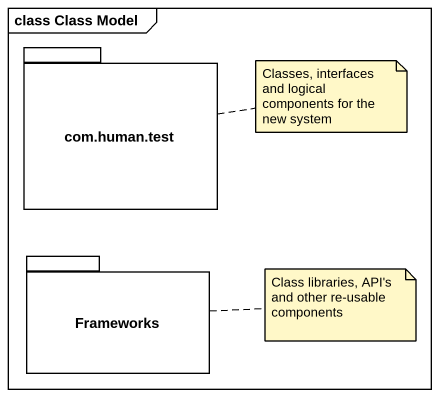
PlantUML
@startuml
mainframe class Class Model
package "com.human.test" as com_human_test {
}
package Frameworks {
}
note right of com_human_test : Classes, interfaces and logical components for the new system
note right of Frameworks : Class libraries, API's and other re-usable components
@enduml
